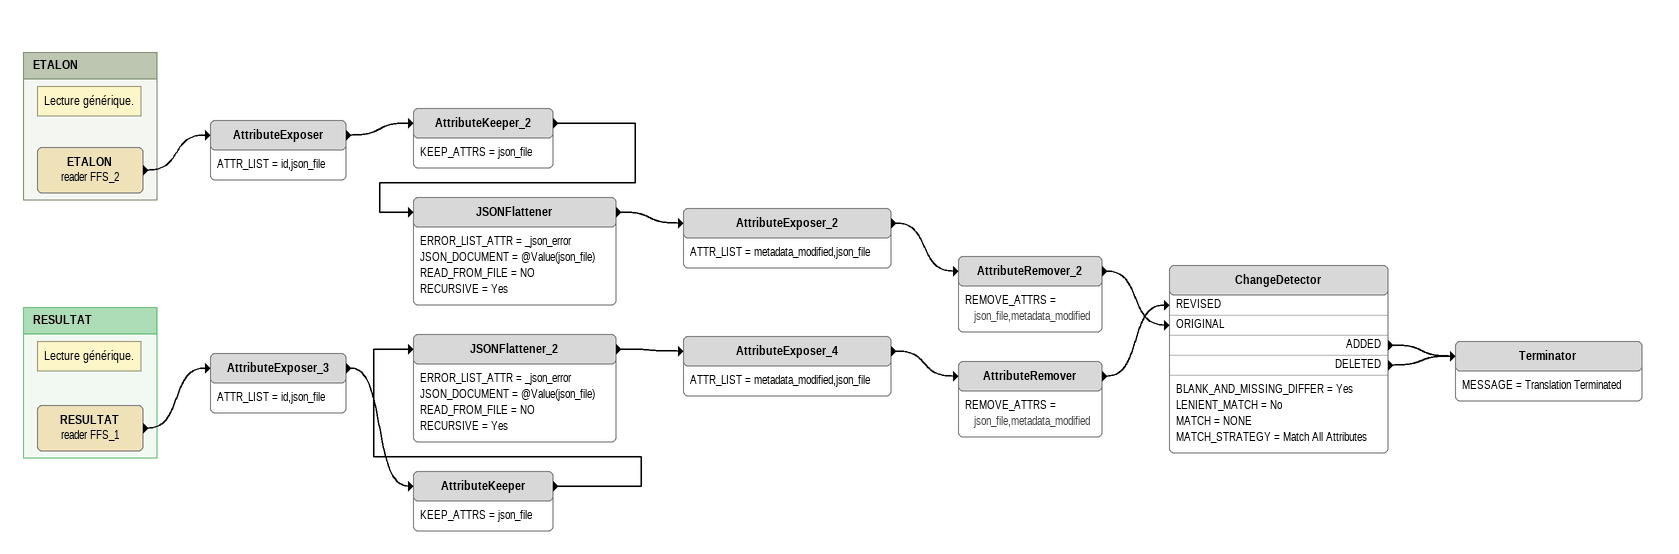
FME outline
AttributeExposer
    ATTR_LIST = id,json_file
    -> AttributeKeeper_2
AttributeKeeper_2
    KEEP_ATTRS = json_file
    -> JSONFlattener
JSONFlattener
    ERROR_LIST_ATTR = _json_error
    JSON_DOCUMENT = @Value(json_file)
    READ_FROM_FILE = NO
    RECURSIVE = Yes
    -> AttributeExposer_2
AttributeExposer_2
    ATTR_LIST = metadata_modified,json_file
    -> AttributeRemover_2
AttributeRemover_2
    REMOVE_ATTRS = json_file,metadata_modified
    -> ChangeDetector [ORIGINAL]
AttributeExposer_3
    ATTR_LIST = id,json_file
    -> AttributeKeeper
AttributeKeeper
    KEEP_ATTRS = json_file
    -> JSONFlattener_2
JSONFlattener_2
    ERROR_LIST_ATTR = _json_error
    JSON_DOCUMENT = @Value(json_file)
    READ_FROM_FILE = NO
    RECURSIVE = Yes
    -> AttributeExposer_4
AttributeExposer_4
    ATTR_LIST = metadata_modified,json_file
    -> AttributeRemover
AttributeRemover
    REMOVE_ATTRS = json_file,metadata_modified
    -> ChangeDetector [REVISED]
ChangeDetector
    BLANK_AND_MISSING_DIFFER = Yes
    LENIENT_MATCH = No
    MATCH = NONE
    MATCH_STRATEGY = Match All Attributes
    ADDED -> Terminator
    DELETED -> Terminator
Terminator
    MESSAGE = Translation Terminated

Bookmark: ETALON
Note: Lecture générique.
ETALON (reader FFS_2)
    -> AttributeExposer

Bookmark: RESULTAT
Note: Lecture générique.
RESULTAT (reader FFS_1)
    -> AttributeExposer_3
